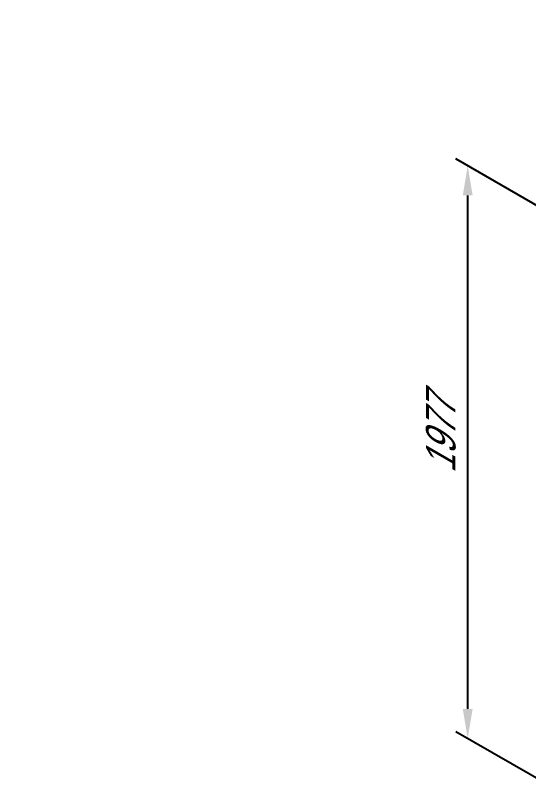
# Model space of a CAD drawing. Header units: millimetres. Extents: x 0 to 594, y 0 to 420.
# Drawn here: x 254 to 297.5, y 160.2 to 225.2 of the extents above; entities that cross this region are included whole.
import ezdxf

# ---------------------------------------------------------------- set-up
doc = ezdxf.new("R2010")
doc.units = ezdxf.units.MM
doc.header["$LTSCALE"] = 0.25
doc.layers.add('치수', color=1, linetype='Continuous')
doc.styles.add('AdskIsoMetric', font='arial.ttf', dxfattribs={"width": 0.8, "height": 2.5})
doc.styles.add('AdskIsoMetric-30', font='arial.ttf', dxfattribs={"width": 0.8, "height": 2.5})
doc.styles.add('AdskIsoMetric30', font='arial.ttf', dxfattribs={"width": 0.8, "oblique": 29.999923, "height": 2.5})
doc.dimstyles.new('AdskIsoMetric', dxfattribs={"dimtxt": 2.5, "dimasz": 2.5, "dimexe": 1, "dimexo": 2, "dimgap": 0.8, "dimtad": 1, "dimdec": 0, "dimrnd": 1, "dimzin": 0, "dimdsep": 46, "dimtxsty": 'AdskIsoMetric', "dimcen": 0, "dimclrt": 7, "dimadec": 0, "dimazin": 0, "dimtfac": 1, "dimtdec": 0, "dimtmove": 1, "dimatfit": 3, "dimfxl": 0, "dimfrac": 2, "dimtolj": 1, "dimtzin": 0, "dimarcsym": 0})

# ---------------------------------------------------------------- blocks, each defined once
blk = doc.blocks.new('*D25')
at = {"layer": 'Defpoints', "color": 0}
for p in [(292.307, 212.526), (305.297, 205.026), (305.296, 156.594)]:
    blk.add_point(p, dxfattribs=at)
at = {"layer": '치수', "color": 0, "lineweight": -2}
for p, q in [((303.297, 206.181), (291.307, 213.104)), ((292.306, 166.594), (292.307, 210.026)), ((303.296, 157.749), (291.306, 164.672))]:
    blk.add_line(p, q, dxfattribs=at)
at = {"layer": '치수', "color": 0}
for points in [[(291.89, 210.026), (292.723, 210.026), (292.307, 212.526)], [(291.889, 166.594), (292.722, 166.594), (292.306, 164.094)]]:
    blk.add_solid(points, dxfattribs=at)
at = {"layer": '치수', "color": 7, "insert": (290.04, 189.619), "char_height": 2.5, "attachment_point": 5, "rotation": 89.9988, "style": 'AdskIsoMetric30'}
blk.add_mtext('\\A1;1977', dxfattribs=at)
blk = doc.blocks.new('*D27')
at = {"layer": 'Defpoints', "color": 0}
for p in [(50.99, 257.569), (265.591, 133.67), (265.591, 118.67)]:
    blk.add_point(p, dxfattribs=at)
at = {"layer": '치수', "color": 0, "lineweight": -2}
for p, q in [((50.99, 255.26), (50.99, 241.415)), ((53.155, 241.319), (263.425, 119.92)), ((265.591, 131.361), (265.591, 117.515))]:
    blk.add_line(p, q, dxfattribs=at)
at = {"layer": '치수', "color": 0}
for points in [[(53.364, 241.68), (52.947, 240.959), (50.99, 242.569)], [(263.634, 120.281), (263.217, 119.559), (265.591, 118.67)]]:
    blk.add_solid(points, dxfattribs=at)
at = {"layer": '치수', "color": 7, "insert": (158.29, 183.238), "char_height": 2.5, "attachment_point": 5, "rotation": 330, "style": 'AdskIsoMetric-30'}
blk.add_mtext('\\A1;26873', dxfattribs=at)

msp = doc.modelspace()

# ---------------------------------------------------------------- dimensions: what is measured, and where the dimension line sits
at = {"layer": '치수'}
for base, p1, p2, angle, text, override, picture, middle in [((265.5905, 118.67), (50.9903, 257.5694), (265.5905, 133.67), 330, '26873', {"dimtad": 0, "dimlfac": 108.446387, "dimtxsty": 'AdskIsoMetric-30', "dimse1": 0, "dimse2": 0, "dimsd1": 0, "dimsd2": 0, "dimtmove": 1}, '*D27', (158.2904, 183.2376)), ((292.3068, 212.5263), (305.296, 156.5939), (305.297, 205.026), 89.998799, '1977', {"dimtad": 0, "dimlfac": 40.824417, "dimtxsty": 'AdskIsoMetric30', "dimse1": 0, "dimse2": 0, "dimsd1": 0, "dimsd2": 0, "dimtmove": 1}, '*D25', (290.04, 189.6187))]:
    dim = msp.add_linear_dim(base=base, p1=p1, p2=p2, angle=angle, text=text, dimstyle='AdskIsoMetric', override=override, dxfattribs=at)
    dim.commit()
    dim.dimension.update_dxf_attribs({"geometry": picture, "text_midpoint": middle, "dimtype": 160})

doc.saveas('drawing.dxf')
